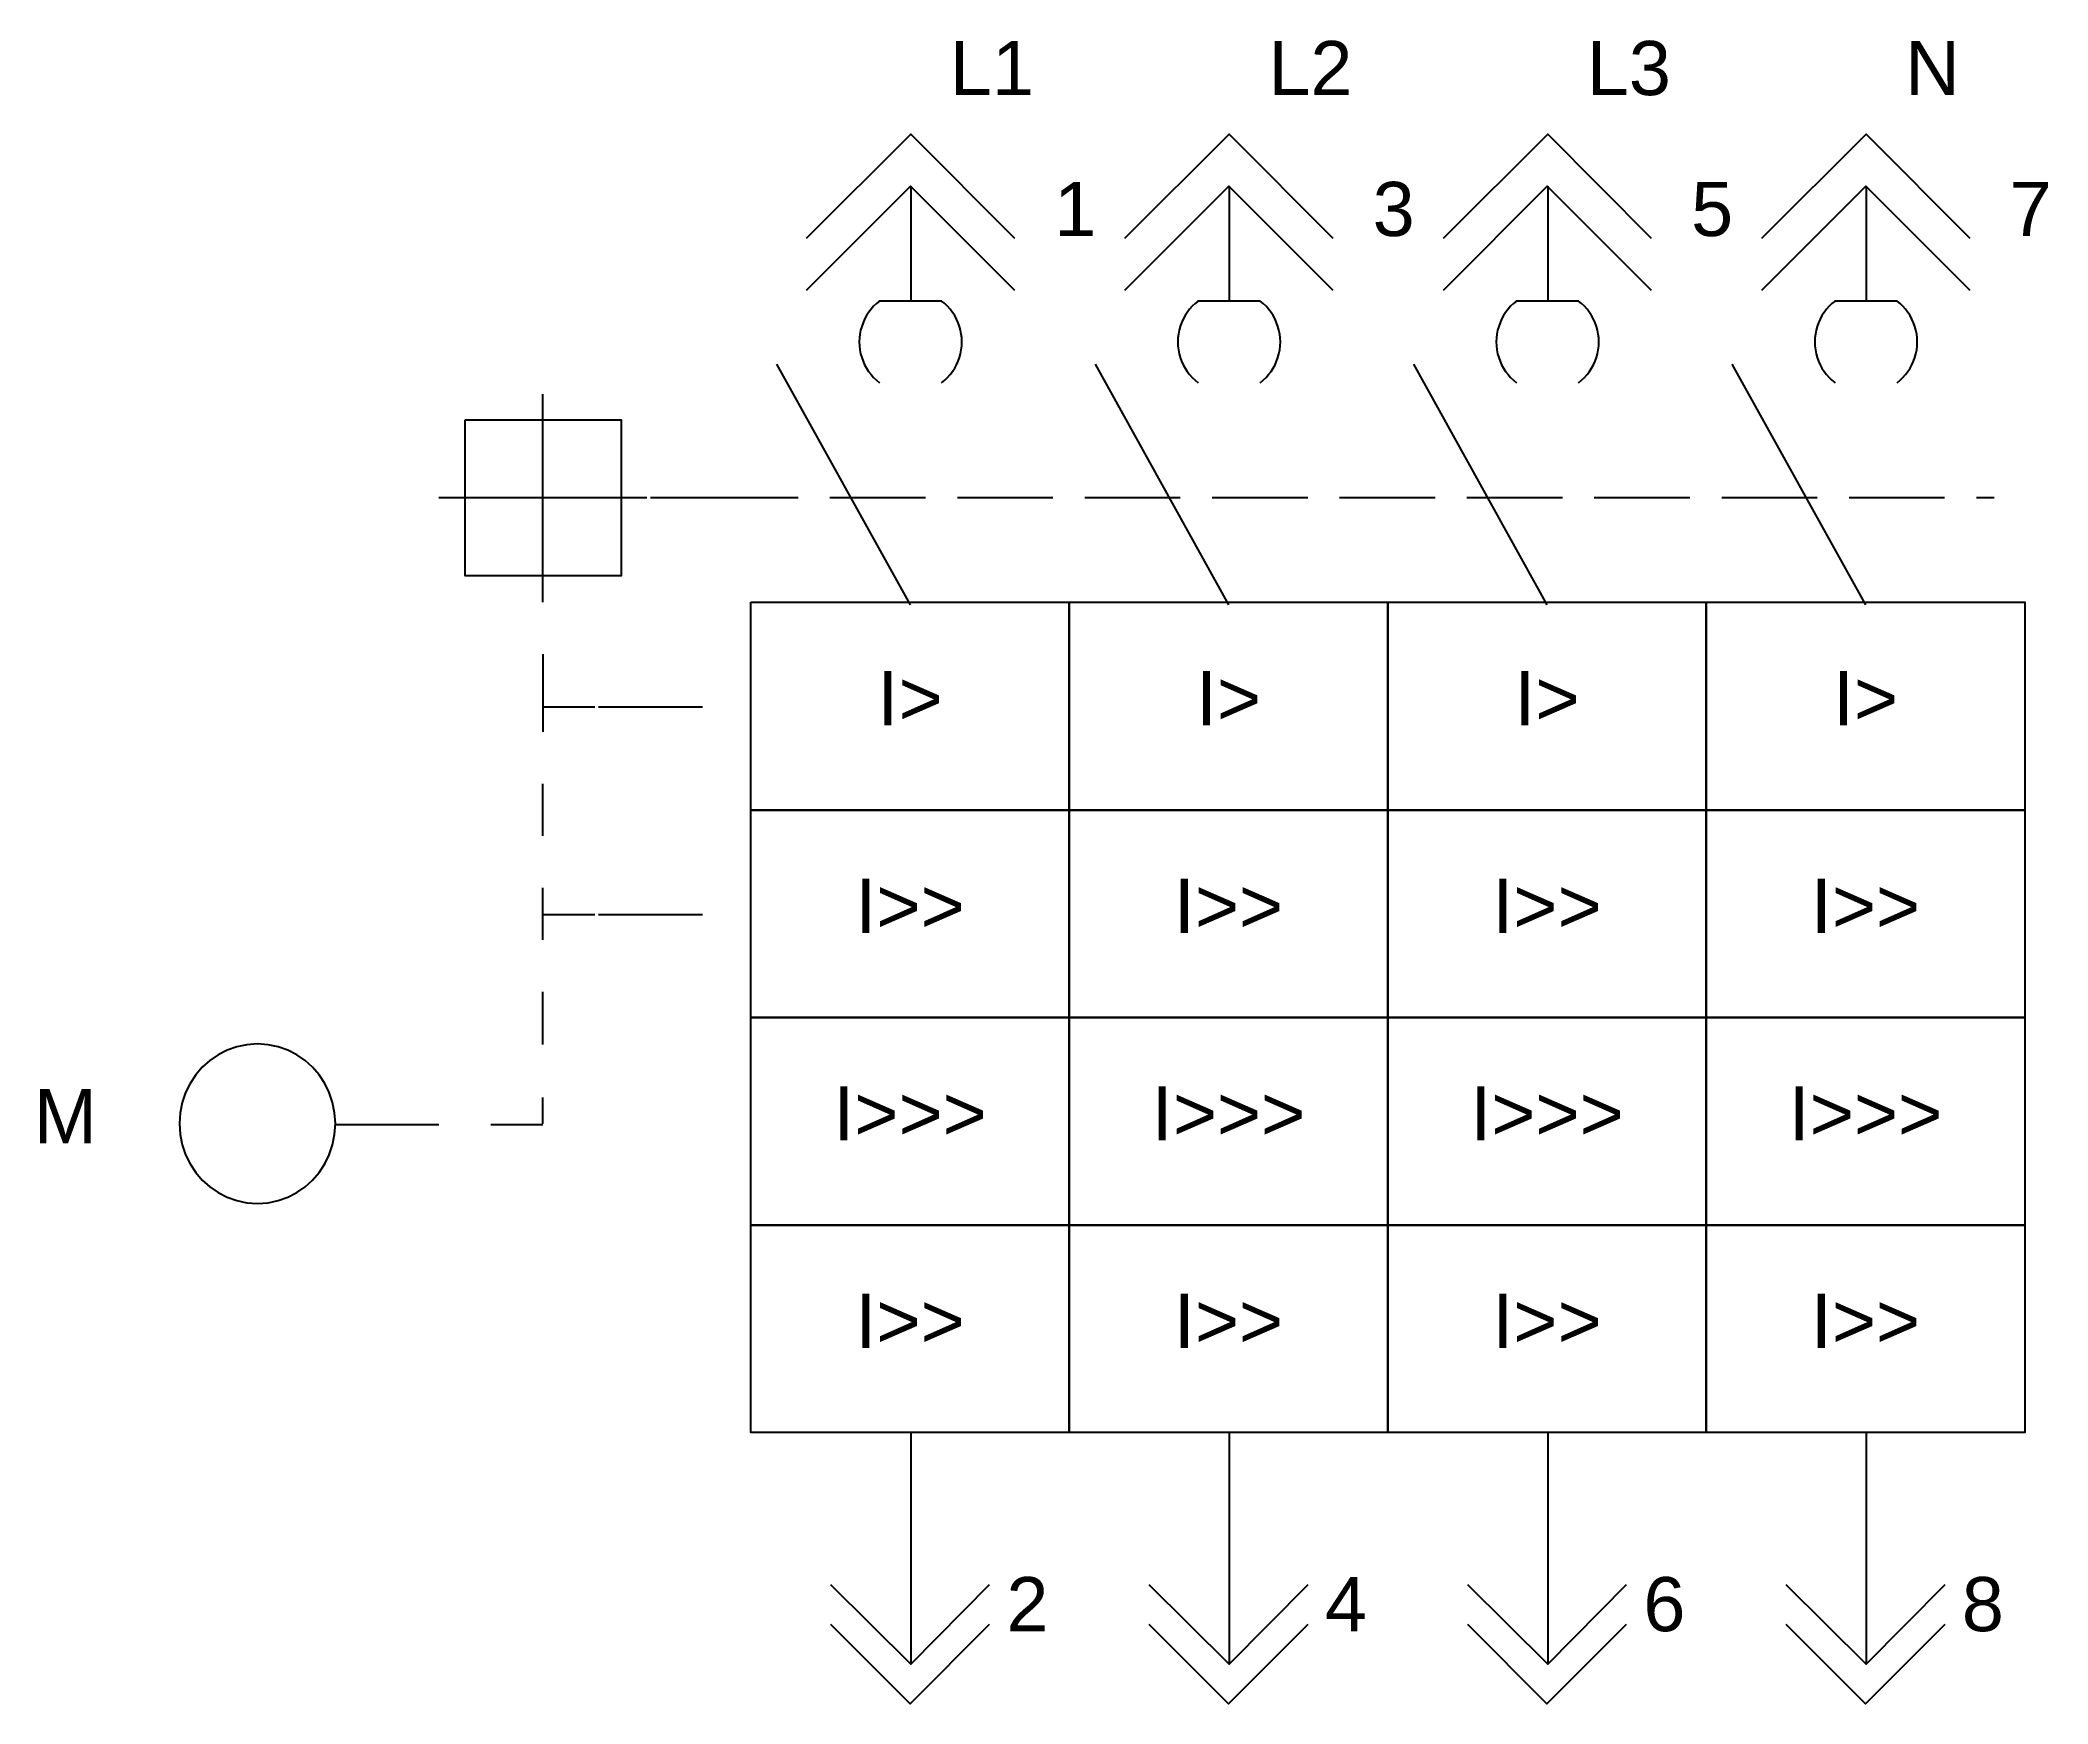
# Model space of a CAD drawing. Header units: millimetres. Extents: x -27.3 to 35.7, y -49.3 to 3.
import ezdxf
from ezdxf.enums import TextEntityAlignment as Align

# ---------------------------------------------------------------- set-up
doc = ezdxf.new("R2010")
doc.units = ezdxf.units.MM
doc.linetypes.add('SVG_3_1', pattern=[4, 3, -1])
doc.layers.get('0').update_dxf_attribs({"linetype": 'CONTINUOUS'})
doc.styles.add('ARIAL', font='arial.ttf')

# ---------------------------------------------------------------- blocks, each defined once
blk = doc.blocks.new('291_E_LV_MLD_IEC60617_acb_lsig_motorized_drawout_4p')
at = {"true_color": 0x0000ff}
for p, q in [((0, -1.632), (0, -5.235)), ((10, -1.632), (10, -5.235)), ((20, -1.632), (20, -5.235)), ((30, -1.632), (30, -5.235)), ((-1, -5.23), (0.971, -5.23)), ((9, -5.23), (10.971, -5.23)), ((19, -5.23), (20.971, -5.23)), ((29, -5.23), (30.971, -5.23)), ((-0.015, -14.779), (-4.206, -7.221)), ((9.985, -14.779), (5.794, -7.221)), ((19.985, -14.779), (15.794, -7.221)), ((29.985, -14.779), (25.794, -7.221)), ((-11.569, -8.162), (-11.569, -14.691)), ((-14.819, -11.407), (-8.29, -11.407)), ((-8.176, -11.407), (-6.544, -11.407)), ((-11.555, -17.975), (-9.922, -17.975)), ((-9.809, -17.975), (-6.544, -17.975)), ((-11.569, -20.397), (-11.569, -22.029)), ((-11.569, -23.662), (-11.569, -25.294)), ((-11.555, -24.495), (-9.922, -24.495)), ((-9.809, -24.495), (-6.544, -24.495)), ((-11.569, -26.926), (-11.569, -28.578)), ((-11.569, -30.247), (-11.569, -31.074)), ((-18.084, -31.089), (-14.819, -31.089)), ((-13.187, -31.089), (-11.555, -31.089)), ((0, -40.766), (0, -48.03)), ((10, -40.766), (10, -48.03)), ((20, -40.766), (20, -48.03)), ((30, -40.766), (30, -48.03))]:
    blk.add_line(p, q, dxfattribs=at)
at = {"linetype": 'SVG_3_1', "true_color": 0x0000ff}
blk.add_line((-6.539, -11.407), (34.015, -11.407), dxfattribs=at)
at = {"true_color": 0x0000ff}
for points in [[(-3.279, -3.265), (0, 0), (3.25, -3.265)], [(6.721, -3.265), (10, 0), (13.25, -3.265)], [(16.721, -3.265), (20, 0), (23.25, -3.265)], [(26.721, -3.265), (30, 0), (33.25, -3.265)], [(-3.279, -4.897), (-0.015, -1.632), (3.25, -4.897)], [(6.721, -4.897), (9.985, -1.632), (13.25, -4.897)], [(16.721, -4.897), (19.985, -1.632), (23.25, -4.897)], [(26.721, -4.897), (29.985, -1.632), (33.25, -4.897)], [(-0.98, -5.24), (-1.077, -5.32), (-1.167, -5.406), (-1.249, -5.498), (-1.324, -5.596), (-1.391, -5.699), (-1.45, -5.807), (-1.5, -5.919), (-1.542, -6.035), (-1.575, -6.154), (-1.599, -6.276), (-1.613, -6.399), (-1.618, -6.525), (-1.613, -6.649), (-1.599, -6.772), (-1.575, -6.893), (-1.542, -7.011), (-1.5, -7.126), (-1.45, -7.238), (-1.391, -7.345), (-1.324, -7.448), (-1.249, -7.546), (-1.167, -7.638), (-1.077, -7.725), (-0.98, -7.804)], [(0.966, -7.804), (1.063, -7.725), (1.153, -7.638), (1.235, -7.546), (1.31, -7.448), (1.377, -7.345), (1.435, -7.238), (1.486, -7.126), (1.527, -7.011), (1.56, -6.893), (1.584, -6.772), (1.598, -6.649), (1.603, -6.525), (1.598, -6.399), (1.584, -6.276), (1.56, -6.154), (1.527, -6.035), (1.486, -5.919), (1.435, -5.807), (1.377, -5.699), (1.31, -5.596), (1.235, -5.498), (1.153, -5.406), (1.063, -5.32), (0.966, -5.24)], [(9.02, -5.24), (8.923, -5.32), (8.833, -5.406), (8.751, -5.498), (8.676, -5.596), (8.609, -5.699), (8.55, -5.807), (8.5, -5.919), (8.458, -6.035), (8.425, -6.154), (8.401, -6.276), (8.387, -6.399), (8.382, -6.525), (8.387, -6.649), (8.401, -6.772), (8.425, -6.893), (8.458, -7.011), (8.5, -7.126), (8.55, -7.238), (8.609, -7.345), (8.676, -7.448), (8.751, -7.546), (8.833, -7.638), (8.923, -7.725), (9.02, -7.804)], [(10.966, -7.804), (11.063, -7.725), (11.153, -7.638), (11.235, -7.546), (11.31, -7.448), (11.377, -7.345), (11.435, -7.238), (11.486, -7.126), (11.527, -7.011), (11.56, -6.893), (11.584, -6.772), (11.598, -6.649), (11.603, -6.525), (11.598, -6.399), (11.584, -6.276), (11.56, -6.154), (11.527, -6.035), (11.486, -5.919), (11.435, -5.807), (11.377, -5.699), (11.31, -5.596), (11.235, -5.498), (11.153, -5.406), (11.063, -5.32), (10.966, -5.24)], [(19.02, -5.24), (18.923, -5.32), (18.833, -5.406), (18.751, -5.498), (18.676, -5.596), (18.609, -5.699), (18.55, -5.807), (18.5, -5.919), (18.458, -6.035), (18.425, -6.154), (18.401, -6.276), (18.387, -6.399), (18.382, -6.525), (18.387, -6.649), (18.401, -6.772), (18.425, -6.893), (18.458, -7.011), (18.5, -7.126), (18.55, -7.238), (18.609, -7.345), (18.676, -7.448), (18.751, -7.546), (18.833, -7.638), (18.923, -7.725), (19.02, -7.804)], [(20.966, -7.804), (21.063, -7.725), (21.153, -7.638), (21.235, -7.546), (21.31, -7.448), (21.377, -7.345), (21.435, -7.238), (21.486, -7.126), (21.527, -7.011), (21.56, -6.893), (21.584, -6.772), (21.598, -6.649), (21.603, -6.525), (21.598, -6.399), (21.584, -6.276), (21.56, -6.154), (21.527, -6.035), (21.486, -5.919), (21.435, -5.807), (21.377, -5.699), (21.31, -5.596), (21.235, -5.498), (21.153, -5.406), (21.063, -5.32), (20.966, -5.24)], [(29.02, -5.24), (28.923, -5.32), (28.833, -5.406), (28.751, -5.498), (28.676, -5.596), (28.609, -5.699), (28.55, -5.807), (28.5, -5.919), (28.458, -6.035), (28.425, -6.154), (28.401, -6.276), (28.387, -6.399), (28.382, -6.525), (28.387, -6.649), (28.401, -6.772), (28.425, -6.893), (28.458, -7.011), (28.5, -7.126), (28.55, -7.238), (28.609, -7.345), (28.676, -7.448), (28.751, -7.546), (28.833, -7.638), (28.923, -7.725), (29.02, -7.804)], [(30.966, -7.804), (31.063, -7.725), (31.153, -7.638), (31.235, -7.546), (31.31, -7.448), (31.377, -7.345), (31.435, -7.238), (31.486, -7.126), (31.527, -7.011), (31.56, -6.893), (31.584, -6.772), (31.598, -6.649), (31.603, -6.525), (31.598, -6.399), (31.584, -6.276), (31.56, -6.154), (31.527, -6.035), (31.486, -5.919), (31.435, -5.807), (31.377, -5.699), (31.31, -5.596), (31.235, -5.498), (31.153, -5.406), (31.063, -5.32), (30.966, -5.24)], [(-11.555, -16.324), (-11.555, -17.956), (-11.555, -18.765)], [(-2.525, -45.53), (0, -48.03), (2.475, -45.53)], [(7.475, -45.53), (10, -48.03), (12.475, -45.53)], [(17.475, -45.53), (20, -48.03), (22.475, -45.53)], [(27.475, -45.53), (30, -48.03), (32.475, -45.53)], [(-2.525, -46.78), (-0.025, -49.28), (2.475, -46.78)], [(7.475, -46.78), (9.975, -49.28), (12.475, -46.78)], [(17.475, -46.78), (19.975, -49.28), (22.475, -46.78)], [(27.475, -46.78), (29.975, -49.28), (32.475, -46.78)]]:
    blk.add_lwpolyline(points, dxfattribs=at)
for points in [[(-13.996, -8.971), (-9.099, -8.971), (-9.099, -13.868), (-13.996, -13.868)], [(-5.025, -14.691), (4.975, -14.691), (4.975, -21.22), (-5.025, -21.22)], [(4.975, -14.691), (14.975, -14.691), (14.975, -21.22), (4.975, -21.22)], [(14.975, -14.691), (24.975, -14.691), (24.975, -21.22), (14.975, -21.22)], [(24.975, -14.691), (34.975, -14.691), (34.975, -21.22), (24.975, -21.22)], [(-5.025, -21.221), (4.975, -21.221), (4.975, -27.736), (-5.025, -27.736)], [(4.975, -21.221), (14.975, -21.221), (14.975, -27.736), (4.975, -27.736)], [(14.975, -21.221), (24.975, -21.221), (24.975, -27.736), (14.975, -27.736)], [(24.975, -21.221), (34.975, -21.221), (34.975, -27.736), (24.975, -27.736)], [(-5.025, -27.736), (4.975, -27.736), (4.975, -34.251), (-5.025, -34.251)], [(4.975, -27.736), (14.975, -27.736), (14.975, -34.251), (4.975, -34.251)], [(14.975, -27.736), (24.975, -27.736), (24.975, -34.251), (14.975, -34.251)], [(24.975, -27.736), (34.975, -27.736), (34.975, -34.251), (24.975, -34.251)], [(-18.069, -31.064), (-18.091, -30.725), (-18.157, -30.4), (-18.262, -30.092), (-18.404, -29.803), (-18.58, -29.537), (-18.787, -29.297), (-19.022, -29.085), (-19.282, -28.905), (-19.564, -28.76), (-19.866, -28.653), (-20.184, -28.586), (-20.515, -28.563), (-20.847, -28.586), (-21.166, -28.653), (-21.469, -28.76), (-21.752, -28.905), (-22.012, -29.085), (-22.248, -29.297), (-22.455, -29.537), (-22.631, -29.803), (-22.773, -30.092), (-22.878, -30.4), (-22.944, -30.725), (-22.966, -31.064), (-22.944, -31.404), (-22.878, -31.73), (-22.773, -32.04), (-22.631, -32.329), (-22.455, -32.596), (-22.248, -32.837), (-22.012, -33.048), (-21.752, -33.229), (-21.469, -33.374), (-21.166, -33.481), (-20.847, -33.548), (-20.515, -33.571), (-20.184, -33.548), (-19.866, -33.481), (-19.564, -33.374), (-19.282, -33.229), (-19.022, -33.048), (-18.787, -32.837), (-18.58, -32.596), (-18.404, -32.329), (-18.262, -32.04), (-18.157, -31.73), (-18.091, -31.404), (-18.069, -31.064)], [(-5.025, -34.251), (4.975, -34.251), (4.975, -40.766), (-5.025, -40.766)], [(4.975, -34.251), (14.975, -34.251), (14.975, -40.766), (4.975, -40.766)], [(14.975, -34.251), (24.975, -34.251), (24.975, -40.766), (14.975, -40.766)], [(24.975, -34.251), (34.975, -34.251), (34.975, -40.766), (24.975, -40.766)]]:
    blk.add_lwpolyline(points, close=True, dxfattribs=at)
at = {"true_color": 0x0000ff, "style": 'ARIAL'}
for s, p in [('L1', (1.225, 1.225)), ('L2', (11.225, 1.225)), ('L3', (21.225, 1.225)), ('N', (31.225, 1.225)), ('1', (4.5, -3.2)), ('3', (14.5, -3.2)), ('5', (24.5, -3.2)), ('7', (34.5, -3.2)), ('2', (3, -47)), ('4', (13, -47)), ('6', (23, -47)), ('8', (33, -47))]:
    blk.add_text(s, height=1.7, dxfattribs=at).set_placement(p)
for s, p in [('I>', (-0.025, -18.556)), ('I>', (9.975, -18.556)), ('I>', (19.975, -18.556)), ('I>', (29.975, -18.556)), ('I>>', (-0.025, -25.079)), ('I>>', (9.975, -25.079)), ('I>>', (19.975, -25.079)), ('I>>', (29.975, -25.079)), ('M', (-26.544, -31.679)), ('I>>>', (-0.025, -31.593)), ('I>>>', (9.975, -31.593)), ('I>>>', (19.975, -31.593)), ('I>>>', (29.975, -31.593)), ('I>>', (-0.025, -38.108)), ('I>>', (9.975, -38.108)), ('I>>', (19.975, -38.108)), ('I>>', (29.975, -38.108))]:
    blk.add_text(s, height=1.7, dxfattribs=at).set_placement(p, align=Align.CENTER)
blk.add_attdef('TAG', text='', height=2.5, dxfattribs=at).set_placement((-24.966, -2.2), align=Align.RIGHT)
at = {"color": 7, "style": 'ARIAL'}
for tag, p in [('RATED_CURRENT', (-24.966, -9)), ('BREAKING_CAPACITY', (-24.966, -12)), ('TRIP_UNIT', (-24.966, -15)), ('MANUFACTURER', (-24.966, -18))]:
    blk.add_attdef(tag, text='', height=1.7, dxfattribs=at).set_placement(p, align=Align.RIGHT)

msp = doc.modelspace()

# ---------------------------------------------------------------- block references
msp.add_blockref('291_E_LV_MLD_IEC60617_acb_lsig_motorized_drawout_4p', (0, 0))

doc.saveas('drawing.dxf')
